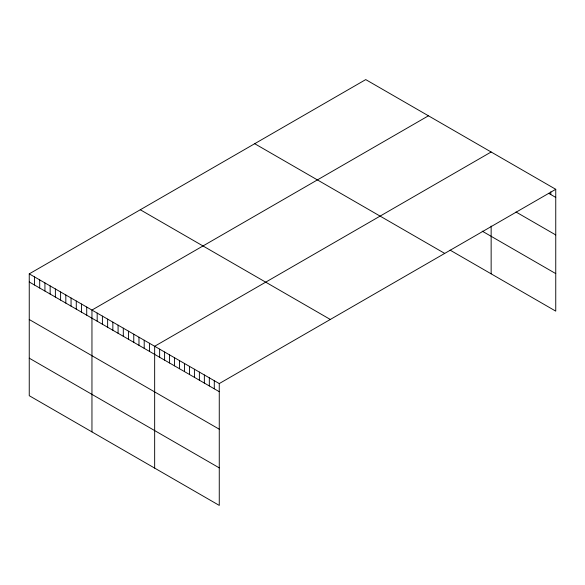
<?xml version="1.0" encoding="UTF-8"?>
<svg xmlns="http://www.w3.org/2000/svg" width="585" height="585" viewBox="0 0 585 585"><rect width="100%" height="100%" fill="white"/><g stroke="black" fill="none" stroke-linecap="round" stroke-linejoin="round"><path stroke-width="0.88" d="M555.75 189.299L219.265 383.57L219.265 505.403L29.25 395.701L29.25 273.868L365.735 79.597L555.75 189.299L555.75 311.132L450.092 250.131M428.439 115.801L91.955 310.065L91.955 431.898M491.144 151.998L154.659 346.269L154.659 468.102M548.65 193.321L555.75 197.416M515.992 211.989L555.75 234.943M482.186 231.133L555.75 273.605M254.694 143.705L444.71 253.407M140.29 209.759L330.306 319.461M29.25 273.868L219.265 383.57M29.25 281.985L219.265 391.687M29.25 319.512L219.265 429.214M29.25 358.174L219.265 467.876M550.778 191.843L550.778 194.549M491.144 226.051L491.144 273.839M214.293 380.703L214.293 388.813M209.328 377.83L209.328 385.946M204.355 374.963L204.355 383.08M199.383 372.089L199.383 380.206M194.417 369.223L194.417 377.34M189.445 366.356L189.445 374.473M184.48 363.482L184.48 371.599M179.507 360.616L179.507 368.733M174.535 357.749L174.535 365.866M169.57 354.876L169.57 362.992M164.597 352.009L164.597 360.126M159.632 349.143L159.632 357.252M149.431 343.256L149.431 351.373M144.21 340.236L144.21 348.353M138.981 337.216L138.981 345.333M133.76 334.203L133.76 342.32M128.532 331.183L128.532 339.3M123.303 328.17L123.303 336.287M118.082 325.15L118.082 333.267M112.854 322.138L112.854 330.254M107.633 319.117L107.633 327.234M102.404 316.105L102.404 324.214M97.183 313.085L97.183 321.202M86.726 307.052L86.726 315.169M81.505 304.032L81.505 312.149M76.277 301.019L76.277 309.136M71.056 297.999L71.056 306.116M65.827 294.986L65.827 303.103M60.599 291.966L60.599 300.083M55.378 288.953L55.378 297.063M50.149 285.933L50.149 294.05M44.928 282.913L44.928 291.03M39.7 279.901L39.7 288.017M34.478 276.88L34.478 284.997"/></g></svg>
